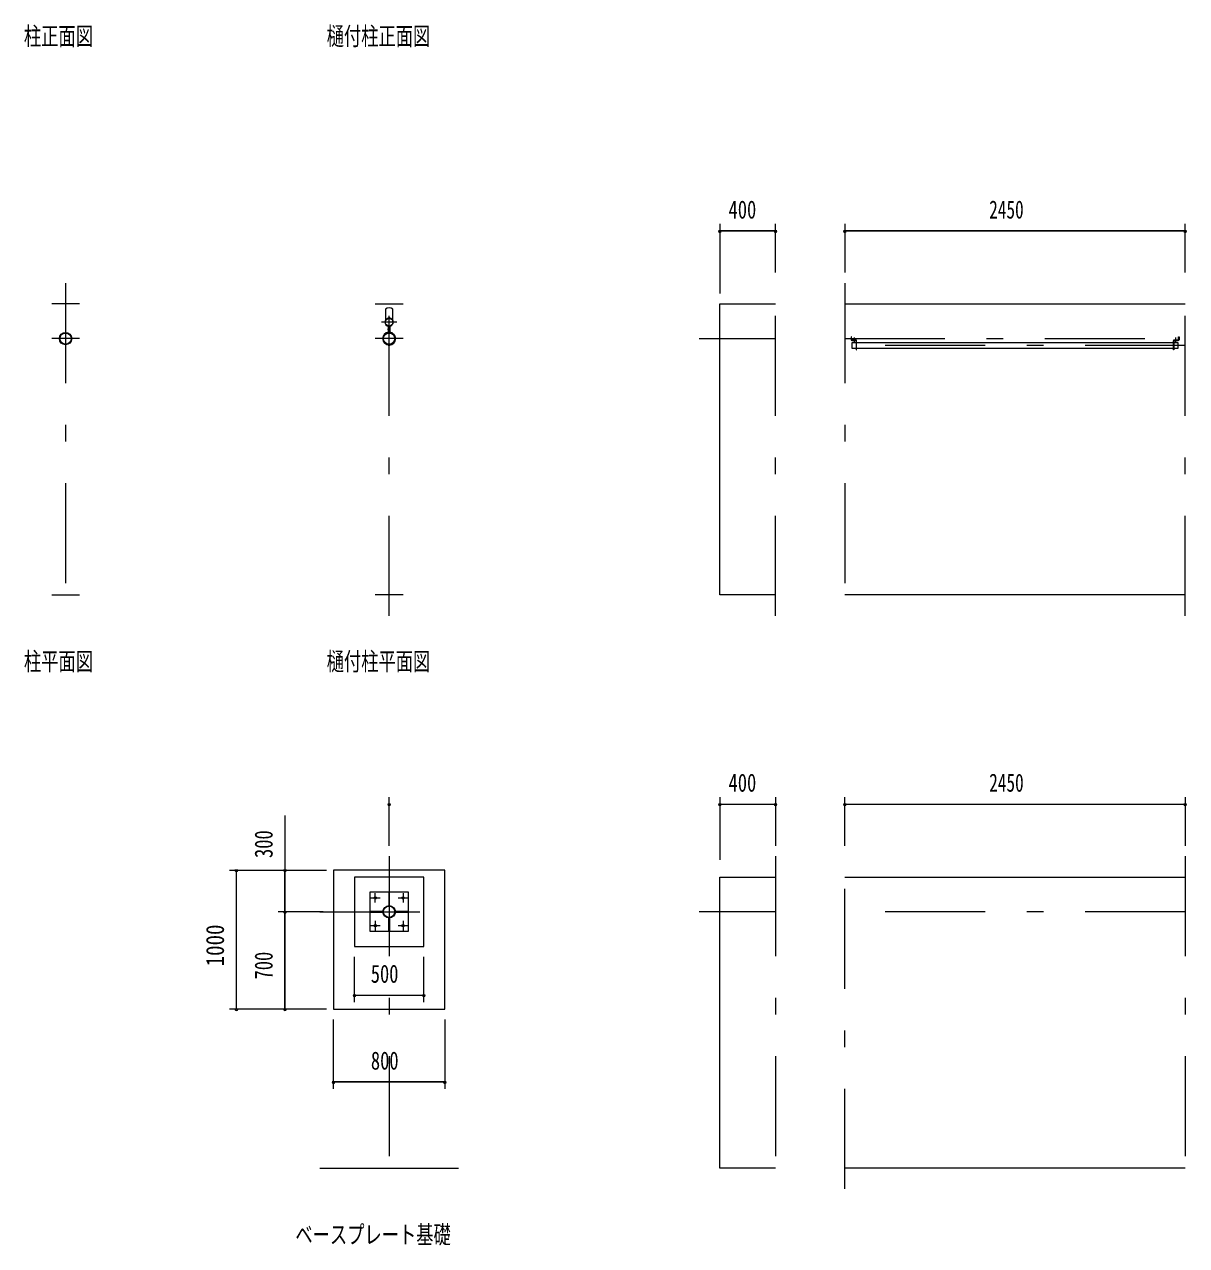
# Model space of a CAD drawing. Units: millimetres, scale not verified. Extents: x -25342 to 25343, y -10500 to 10500.
# Drawn here: x -25342 to -16974, y -8113 to 676 of the extents above; entities that cross this region are included whole.
import ezdxf
from ezdxf.enums import TextEntityAlignment as Align

# ---------------------------------------------------------------- set-up
doc = ezdxf.new("R2010")
doc.units = ezdxf.units.MM
doc.header["$LTSCALE"] = 60
doc.linetypes.add('USER3', pattern=[24, 12, -5, 2, -5])
for name, color, linetype, lineweight in [('0-2_1-05BOLD', 7, 'Continuous', 18), ('0-3_1-25CENTER', 3, 'USER3', 18), ('0-5_1-55DIM', 3, 'Continuous', 18)]:
    doc.layers.add(name, color=color, linetype=linetype, lineweight=lineweight)
doc.styles.add('ＭＳ ゴシック', font='')
doc.styles.get('ＭＳ ゴシック').set_extended_font_data('MS Gothic')

msp = doc.modelspace()

# ---------------------------------------------------------------- linework, layer by layer
at = {"layer": '0-2_1-05BOLD'}
for p, q in [((-24945.32, -1335.33), (-25145.32, -1335.33)), ((-22815.59, -1335.33), (-22615.58, -1335.33)), ((-22743.09, -1373.23), (-22743.09, -1457.81)), ((-22688.09, -1457.81), (-22688.09, -1373.23)), ((-19434.13, -1335.33), (-16984.13, -1335.33)), ((-22720.19, -1539.41), (-22720.19, -1496.07)), ((-22718.59, -1494.67), (-22718.59, -1540.88)), ((-22712.59, -1540.88), (-22712.59, -1494.67)), ((-22710.99, -1496.07), (-22710.99, -1539.41)), ((-17028.68, -1573.33), (-17028.68, -1593.33)), ((-19354.78, -1595.33), (-19384.38, -1595.33)), ((-19384.38, -1598.53), (-19354.78, -1598.53)), ((-19349.58, -1613.13), (-17068.68, -1613.13)), ((-17068.68, -1655.83), (-19349.58, -1655.83)), ((-17065.48, -1613.13), (-17036.63, -1613.13)), ((-17033.88, -1595.33), (-17063.48, -1595.33)), ((-17063.48, -1598.53), (-17033.88, -1598.53)), ((-25145.32, -3430.33), (-24945.32, -3430.33)), ((-22615.58, -3430.33), (-22815.59, -3430.33)), ((-16984.13, -3430.33), (-19434.13, -3430.33)), ((-22465.59, -5460.33), (-22965.59, -5460.33)), ((-19434.13, -5460.33), (-16984.13, -5460.33)), ((-22780.14, -5713.33), (-22780.14, -5707.33)), ((-22718.59, -5645.78), (-22712.59, -5645.78)), ((-22651.04, -5707.33), (-22651.04, -5713.33)), ((-22712.59, -5774.88), (-22718.59, -5774.88)), ((-23215.58, -7555.33), (-22215.58, -7555.33)), ((-16984.13, -7555.33), (-19434.13, -7555.33))]:
    msp.add_line(p, q, dxfattribs=at)
for points in [[(-19934.13, -3430.33), (-20334.13, -3430.33), (-20334.13, -1335.33), (-19934.13, -1335.33)], [(-19386.38, -1593.33), (-19386.38, -1573.33), (-19389.58, -1573.33), (-19389.58, -1593.33)], [(-17031.88, -1593.33), (-17031.88, -1573.33), (-17028.68, -1573.33)], [(-19352.78, -1655.83), (-19381.63, -1655.83), (-19381.63, -1613.13), (-19352.78, -1613.13)], [(-19352.78, -1600.53), (-19352.78, -1666.33), (-19349.58, -1666.33), (-19349.58, -1600.53)], [(-17065.48, -1600.53), (-17065.48, -1666.33), (-17068.68, -1666.33), (-17068.68, -1600.53)], [(-17036.63, -1613.13), (-17036.63, -1655.83), (-17065.48, -1655.83)], [(-22965.59, -5460.33), (-22965.59, -5960.33), (-22465.59, -5960.33), (-22465.59, -5460.33)], [(-19934.13, -7555.33), (-20334.13, -7555.33), (-20334.13, -5460.33), (-19934.13, -5460.33)]]:
    msp.add_lwpolyline(points, dxfattribs=at)
for points in [[(-23115.58, -5410.33), (-23115.58, -6410.33), (-22315.58, -6410.33), (-22315.58, -5410.33)], [(-22575.59, -5570.33), (-22855.59, -5570.33), (-22855.59, -5850.33), (-22575.59, -5850.33)], [(-22718.59, -5665.78), (-22712.59, -5665.78), (-22712.59, -5570.78), (-22718.59, -5570.78)], [(-22760.13, -5713.33), (-22760.13, -5707.33), (-22855.14, -5707.33), (-22855.14, -5713.33)], [(-22576.04, -5707.33), (-22671.04, -5707.33), (-22671.04, -5713.33), (-22576.04, -5713.33)], [(-22712.59, -5754.88), (-22712.59, -5849.88), (-22718.59, -5849.88), (-22718.59, -5754.88)]]:
    msp.add_lwpolyline(points, close=True, dxfattribs=at)
for centre, radius in [((-22715.58, -1467.33), 27.5), ((-22715.58, -1435.98), 2.25), ((-25045.32, -1585.33), 44.55), ((-25045.32, -1585.33), 40.35), ((-22715.58, -1585.33), 44.55), ((-22715.58, -1585.33), 40.35), ((-22715.58, -1633.73), 2.25), ((-22815.58, -5610.33), 8), ((-22615.58, -5610.33), 8), ((-22715.58, -5710.33), 44.55), ((-22715.58, -5710.33), 40.35), ((-22815.58, -5810.33), 8), ((-22615.58, -5810.33), 8)]:
    msp.add_circle(centre, radius, dxfattribs=at)
for centre, radius, start, end in [((-22715.58, -1408.73), 44.9, 52.23544, 127.76454), ((-22715.58, -1467.33), 29.1, 90, 260.90512), ((-22715.58, -1484.73), 44.9, 109.58864, 127.76454), ((-22715.58, -1435.98), 3.85, 270, 218.65778), ((-22715.58, -1467.33), 29.1, 279.09488, 84.06984), ((-22715.58, -1484.73), 44.9, 52.23544, 70.41136), ((-22715.58, -1585.33), 46.15, 95.72713, 270.00108), ((-22715.58, -1585.33), 46.15, 273.78915, 84.28163), ((-22715.58, -1633.73), 3.85, 142.09248, 90), ((-19384.38, -1593.33), 5.2, 180, 270), ((-19384.38, -1593.33), 2, 180, 270), ((-19354.78, -1600.53), 5.2, 0, 90), ((-19354.78, -1600.53), 2, 0, 90), ((-17063.48, -1600.53), 5.2, 90, 180), ((-17063.48, -1600.53), 2, 90, 180), ((-17033.88, -1593.33), 2, 270, 0), ((-17033.88, -1593.33), 5.2, 270, 0)]:
    msp.add_arc(centre, radius, start, end, dxfattribs=at)
at = {"layer": '0-3_1-25CENTER'}
for p, q in [((-25045.32, -1185.33), (-25045.32, -3580.33)), ((-22715.58, -3580.33), (-22715.58, -1185.33)), ((-19934.13, -3580.33), (-19934.13, -1185.33)), ((-19434.13, -1185.33), (-19434.13, -3580.33)), ((-16984.13, -3580.33), (-16984.13, -1185.33)), ((-22660.58, -1467.33), (-22770.58, -1467.33)), ((-22726.35, -1517.8), (-22704.82, -1517.8)), ((-19364.58, -1618.13), (-19364.58, -1576.33)), ((-17053.68, -1576.33), (-17053.68, -1618.13)), ((-24945.32, -1585.33), (-25145.32, -1585.33)), ((-22615.58, -1585.33), (-22815.59, -1585.33)), ((-20484.13, -1585.33), (-19934.13, -1585.33)), ((-19434.13, -1585.33), (-16984.13, -1585.33)), ((-16984.13, -1634.48), (-19434.13, -1634.48)), ((-22715.58, -5310.33), (-22715.58, -7705.33)), ((-19934.13, -5310.33), (-19934.13, -7705.33)), ((-19434.13, -7705.33), (-19434.13, -5310.33)), ((-16984.13, -5310.33), (-16984.13, -7705.33)), ((-22849.73, -5610.33), (-22781.44, -5610.33)), ((-22815.58, -5644.47), (-22815.58, -5576.18)), ((-22649.73, -5610.33), (-22581.44, -5610.33)), ((-22615.58, -5576.18), (-22615.58, -5644.47)), ((-23215.58, -5710.33), (-22215.58, -5710.33)), ((-19934.13, -5710.33), (-20484.13, -5710.33)), ((-16984.13, -5710.33), (-19434.13, -5710.33)), ((-22815.58, -5776.18), (-22815.58, -5844.47)), ((-22615.58, -5776.18), (-22615.58, -5844.47)), ((-22781.44, -5810.33), (-22849.73, -5810.33)), ((-22581.44, -5810.33), (-22649.73, -5810.33))]:
    msp.add_line(p, q, dxfattribs=at)
at = {"layer": '0-5_1-55DIM'}
for p, q in [((-20334.13, -760.33), (-20334.13, -1260.33)), ((-19934.13, -1110.33), (-19934.13, -760.33)), ((-19434.13, -760.33), (-19434.13, -1110.33)), ((-16984.13, -1110.33), (-16984.13, -760.33)), ((-20324.13, -810.33), (-20344.13, -810.33)), ((-20334.13, -810.33), (-19934.13, -810.33)), ((-19934.13, -810.33), (-20334.13, -810.33)), ((-19924.13, -810.33), (-19944.13, -810.33)), ((-19424.13, -810.33), (-19444.13, -810.33)), ((-19434.13, -810.33), (-16984.13, -810.33)), ((-16984.13, -810.33), (-19434.13, -810.33)), ((-16974.13, -810.33), (-16994.13, -810.33)), ((-22715.58, -5235.33), (-22715.58, -4885.33)), ((-20334.13, -4885.33), (-20334.13, -5335.33)), ((-19934.13, -4885.33), (-19934.13, -5235.33)), ((-19434.13, -5235.33), (-19434.13, -4885.33)), ((-16984.13, -4885.33), (-16984.13, -5235.33)), ((-22705.58, -4935.33), (-22725.58, -4935.33)), ((-20324.13, -4935.33), (-20344.13, -4935.33)), ((-20334.13, -4935.33), (-19934.13, -4935.33)), ((-20334.13, -4935.33), (-19934.13, -4935.33)), ((-19924.13, -4935.33), (-19944.13, -4935.33)), ((-19424.13, -4935.33), (-19444.13, -4935.33)), ((-19434.13, -4935.33), (-16984.13, -4935.33)), ((-19434.13, -4935.33), (-16984.13, -4935.33)), ((-16974.13, -4935.33), (-16994.13, -4935.33)), ((-23465.58, -5017.83), (-23465.58, -6410.33)), ((-23865.58, -5410.33), (-23165.58, -5410.33)), ((-23805.58, -5410.33), (-23825.58, -5410.33)), ((-23815.58, -6410.33), (-23815.58, -5410.33)), ((-23815.58, -6410.33), (-23815.58, -5410.33)), ((-23455.58, -5410.33), (-23475.58, -5410.33)), ((-23465.58, -5710.33), (-23465.58, -5410.33)), ((-23190.58, -5710.33), (-23515.59, -5710.33)), ((-23455.58, -5710.33), (-23475.58, -5710.33)), ((-23465.58, -6410.33), (-23465.58, -5710.33)), ((-22965.59, -6360.33), (-22965.59, -6035.33)), ((-22465.59, -6360.33), (-22465.59, -6035.33)), ((-22955.59, -6310.33), (-22975.59, -6310.33)), ((-22965.59, -6310.33), (-22465.59, -6310.33)), ((-22965.59, -6310.33), (-22465.59, -6310.33)), ((-22455.59, -6310.33), (-22475.59, -6310.33)), ((-23165.58, -6410.33), (-23865.58, -6410.33)), ((-23805.58, -6410.33), (-23825.58, -6410.33)), ((-23455.58, -6410.33), (-23475.58, -6410.33)), ((-23115.58, -6985.33), (-23115.58, -6485.33)), ((-22315.58, -6485.33), (-22315.58, -6985.33)), ((-23105.58, -6935.33), (-23125.58, -6935.33)), ((-23115.58, -6935.33), (-22315.58, -6935.33)), ((-22315.58, -6935.33), (-23115.58, -6935.33)), ((-22305.58, -6935.33), (-22325.58, -6935.33))]:
    msp.add_line(p, q, dxfattribs=at)
for centre in [(-20334.13, -810.33), (-19934.13, -810.33), (-19434.13, -810.33), (-16984.13, -810.33), (-22715.58, -4935.33), (-20334.13, -4935.33), (-19934.13, -4935.33), (-19434.13, -4935.33), (-16984.13, -4935.33), (-23815.58, -5410.33), (-23465.58, -5410.33), (-23465.58, -5710.33), (-22965.59, -6310.33), (-22465.59, -6310.33), (-23815.58, -6410.33), (-23465.58, -6410.33), (-23115.58, -6935.33), (-22315.58, -6935.33)]:
    msp.add_arc(centre, 10, 180, 0, dxfattribs=at)

# ---------------------------------------------------------------- texts
at = {"layer": '0-5_1-55DIM', "color": 7, "style": 'ＭＳ ゴシック'}
for s, width, p in [('柱正面図', 0.7, (-25345.32, 487.43)), ('樋付柱正面図', 0.7, (-23165.58, 487.43)), ('400', 0.75, (-20271.76, -760.33)), ('2450', 0.7, (-18395.14, -760.33)), ('柱平面図', 0.7, (-25345.32, -4012.56)), ('樋付柱平面図', 0.7, (-23165.58, -4012.56)), ('400', 0.75, (-20271.76, -4885.33)), ('2450', 0.7, (-18395.14, -4885.33)), ('500', 0.75, (-22848.03, -6260.33)), ('800', 0.75, (-22846.99, -6885.33)), ('ベースプレート基礎', 0.7, (-23390.59, -8137.56))]:
    msp.add_text(s, height=130.2, dxfattribs=dict(at, width=width)).set_placement(p, align=Align.BOTTOM_LEFT)
for s, width, p in [('300', 0.75, (-23515.58, -5323.18)), ('1000', 0.85, (-23865.58, -6103.13)), ('700', 0.75, (-23515.58, -6197.33))]:
    msp.add_text(s, height=130.2, rotation=90, dxfattribs=dict(at, width=width)).set_placement(p, align=Align.BOTTOM_LEFT)

doc.saveas('drawing.dxf')
